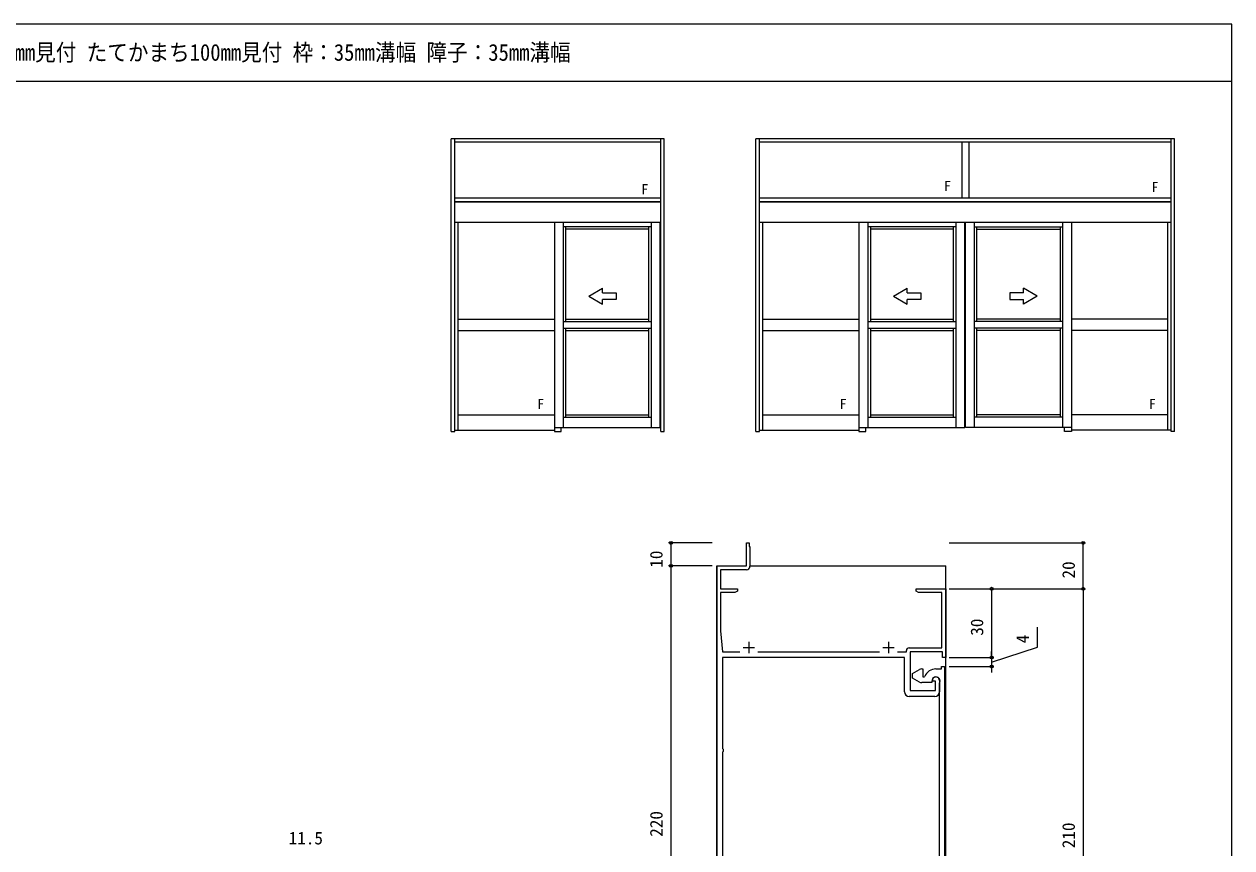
# Model space of a CAD drawing. Units: millimetres, scale not verified. Extents: x -437 to 438, y -681 to 679.
# Drawn here: x -89 to 438, y 284 to 644 of the extents above; entities that cross this region are included whole.
import ezdxf
from ezdxf.enums import TextEntityAlignment as Align

# ---------------------------------------------------------------- set-up
doc = ezdxf.new("R2010")
doc.units = ezdxf.units.MM
doc.header["$LTSCALE"] = 4
for name, color, linetype in [('0-1_USER1', 3, 'Continuous'), ('0-2_YKK_11', 7, 'Continuous'), ('0-3_YKK_12', 2, 'Continuous'), ('0-5_YKK_A1', 4, 'Continuous'), ('0-6_YKK_D', 6, 'Continuous'), ('0-7_YKK_ZWAK', 7, 'Continuous')]:
    doc.layers.add(name, color=color, linetype=linetype)
doc.styles.add('ＭＳ ゴシック', font='')
doc.styles.get('ＭＳ ゴシック').set_extended_font_data('MS Gothic')

msp = doc.modelspace()

# ---------------------------------------------------------------- linework, layer by layer
at = {"layer": '0-2_YKK_11'}
for p, q in [((224.901, 371.69), (229.901, 371.69)), ((227.401, 374.19), (227.401, 369.19)), ((231.289, 369.89), (284.512, 369.89)), ((285.901, 371.69), (290.901, 371.69)), ((288.401, 374.19), (288.401, 369.19)), ((310.601, 357.39), (310.601, 352.39)), ((308.601, 350.39), (297.401, 350.39))]:
    msp.add_line(p, q, dxfattribs=at)
for points in [[(215.701, 200.39), (217.201, 200.39), (217.201, 199.39), (215.701, 199.39), (215.701, 196.034), (214.701, 193.89), (214.701, 193.39), (215.701, 193.39), (215.701, 187.39), (213.401, 187.39), (213.401, 407.39), (226.401, 407.39), (226.401, 417.39), (227.601, 417.39), (227.601, 415.89), (227.901, 415.59), (227.901, 407.19)], [(226.401, 405.69), (215.101, 405.69), (215.101, 397.39), (222.401, 397.39), (222.401, 396.39), (221.361, 395.79), (215.101, 395.79), (215.101, 379.034), (215.901, 369.89), (223.512, 369.89)], [(297.401, 371.59), (311.701, 371.59), (311.701, 395.79), (301.44, 395.79), (300.401, 396.39), (300.401, 397.39), (313.401, 397.39), (313.401, 367.39), (311.901, 367.39), (311.901, 369.89), (297.901, 369.89), (297.901, 352.89), (308.901, 352.89), (308.901, 357.09), (307.901, 357.09), (307.601, 357.39)], [(292.289, 369.89), (296.201, 369.89), (296.201, 370.39)], [(295.401, 352.39), (295.401, 367.39), (215.901, 367.39), (215.901, 327.683), (216.163, 327.386), (216.163, 326.394), (215.901, 326.096), (215.901, 237.683), (216.163, 237.386), (216.163, 236.394), (215.901, 236.096), (215.901, 227.683), (216.163, 227.386), (216.163, 226.394), (215.901, 226.096), (215.901, 211.89), (223.547, 211.89)], [(301.901, 356.658), (298.901, 358.39), (298.901, 360.39), (301.901, 362.122)], [(302.901, 362.39), (303.401, 362.39), (303.401, 358.89), (303.909, 358.89), (304.187, 359.077)], [(309.101, 362.39), (311.601, 362.39), (311.601, 363.39), (312.901, 363.39)], [(312.901, 363.39), (312.901, 187.39)], [(307.301, 357.09), (307.301, 356.39), (302.901, 356.39)], [(310.701, 197.39), (310.701, 352.136), (310.661, 352.286), (310.656, 352.294), (310.646, 352.312), (310.641, 352.32), (310.601, 352.47), (310.601, 356.008), (310.644, 356.163)]]:
    msp.add_lwpolyline(points, dxfattribs=at)
for centre, radius, start, end in [((226.401, 407.19), 1.5, 270.00001, 359.99999), ((297.401, 370.39), 1.2, 90.00001, 179.99999), ((302.901, 360.39), 2, 89.99998, 120), ((309.101, 357.09), 5.3, 89.99999, 157.9757), ((309.101, 357.09), 1.8, 328.99728, 179.99999), ((309.101, 357.39), 1.5, 359.99999, 180.00001), ((302.901, 358.39), 2, 240, 270.00002), ((297.401, 352.39), 2, 180.00001, 269.99999), ((308.601, 352.39), 2, 270.00001, 359.99999)]:
    msp.add_arc(centre, radius, start, end, dxfattribs=at)
at = {"layer": '0-3_YKK_12'}
for p, q in [((213.401, 407.09), (213.401, 89.39)), ((227.901, 407.39), (313.401, 407.39)), ((313.401, 89.39), (313.401, 407.39))]:
    msp.add_line(p, q, dxfattribs=at)
at = {"layer": '0-5_YKK_A1'}
for p, q in [((97.5, 466.05), (97.5, 593.8)), ((190.5, 593.8), (97.5, 593.8)), ((99, 466.05), (99, 593.8)), ((189, 592.3), (99, 592.3)), ((189, 466.05), (189, 593.8)), ((190.5, 466.05), (190.5, 593.8)), ((230.5, 466.05), (230.5, 593.8)), ((413.3, 593.8), (230.5, 593.8)), ((232, 466.05), (232, 593.8)), ((411.8, 592.3), (232, 592.3)), ((320.4, 592.3), (320.4, 567.8)), ((323.4, 592.3), (323.4, 567.8)), ((411.8, 466.05), (411.8, 593.8)), ((413.3, 466.05), (413.3, 593.8)), ((189, 567.8), (99, 567.8)), ((189, 566.3), (99, 566.3)), ((189, 566.1), (99, 566.1)), ((411.8, 567.8), (232, 567.8)), ((411.8, 566.3), (232, 566.3)), ((411.8, 566.1), (232, 566.1)), ((189, 557.3), (99, 557.3)), ((100.5, 466.55), (100.5, 557.3)), ((142.5, 557.3), (142.5, 467.8)), ((146.4, 557.3), (146.4, 467.8)), ((184.85, 555.4), (146.4, 555.4)), ((147.5, 513.95), (147.5, 555.4)), ((183.75, 554.3), (147.5, 554.3)), ((183.75, 513.95), (183.75, 555.4)), ((184.85, 467.8), (184.85, 557.3)), ((188.75, 467.8), (188.75, 557.3)), ((411.8, 557.3), (232, 557.3)), ((233.5, 466.55), (233.5, 557.3)), ((275.5, 557.3), (275.5, 467.8)), ((279.4, 557.3), (279.4, 467.8)), ((317.875, 555.4), (279.4, 555.4)), ((280.5, 555.4), (280.5, 513.95)), ((316.775, 554.3), (280.5, 554.3)), ((316.775, 513.95), (316.775, 555.4)), ((317.875, 467.8), (317.875, 557.3)), ((321.775, 467.8), (321.775, 557.3)), ((322.025, 467.8), (322.025, 557.3)), ((325.925, 467.8), (325.925, 557.3)), ((325.925, 555.4), (364.4, 555.4)), ((327.025, 513.95), (327.025, 555.4)), ((327.025, 554.3), (363.3, 554.3)), ((363.3, 555.4), (363.3, 513.95)), ((364.4, 557.3), (364.4, 467.8)), ((368.3, 557.3), (368.3, 467.8)), ((410.3, 466.55), (410.3, 557.3)), ((157.5, 525.05), (163.5, 528.514)), ((163.5, 526.55), (163.5, 528.514)), ((290.55, 525.05), (296.55, 528.514)), ((296.55, 526.55), (296.55, 528.514)), ((353.3, 525.05), (347.3, 528.514)), ((347.3, 526.55), (347.3, 528.514)), ((157.5, 525.05), (163.5, 521.586)), ((163.5, 521.586), (163.5, 523.55)), ((290.55, 525.05), (296.55, 521.586)), ((296.55, 521.586), (296.55, 523.55)), ((353.3, 525.05), (347.3, 521.586)), ((347.3, 521.586), (347.3, 523.55)), ((100.5, 515.05), (142.5, 515.05)), ((146.4, 513.95), (184.85, 513.95)), ((147.5, 515.05), (183.75, 515.05)), ((233.5, 515.05), (275.5, 515.05)), ((279.4, 513.95), (317.85, 513.95)), ((280.5, 515.05), (316.75, 515.05)), ((364.4, 513.95), (325.95, 513.95)), ((363.3, 515.05), (327.05, 515.05)), ((410.3, 515.05), (368.3, 515.05)), ((100.5, 510.05), (142.5, 510.05)), ((146.4, 511.15), (184.85, 511.15)), ((147.5, 472.2), (147.5, 511.15)), ((147.5, 510.05), (183.75, 510.05)), ((183.75, 472.2), (183.75, 511.15)), ((233.5, 510.05), (275.5, 510.05)), ((279.4, 511.15), (317.85, 511.15)), ((280.5, 511.15), (280.5, 472.2)), ((280.5, 510.05), (316.75, 510.05)), ((316.775, 472.2), (316.775, 511.15)), ((364.4, 511.15), (325.95, 511.15)), ((327.025, 472.2), (327.025, 511.15)), ((363.3, 510.05), (327.05, 510.05)), ((363.3, 511.15), (363.3, 472.2)), ((410.3, 510.05), (368.3, 510.05)), ((100.5, 473.3), (142.5, 473.3)), ((146.4, 472.2), (184.85, 472.2)), ((147.5, 473.3), (183.75, 473.3)), ((233.5, 473.3), (275.5, 473.3)), ((279.4, 472.2), (317.875, 472.2)), ((280.5, 473.3), (316.775, 473.3)), ((364.4, 472.2), (325.925, 472.2)), ((363.3, 473.3), (327.025, 473.3)), ((410.3, 473.3), (368.3, 473.3)), ((97.5, 466.05), (99, 466.05)), ((99, 466.55), (142.5, 466.55)), ((142.5, 467.8), (188.75, 467.8)), ((189, 466.05), (190.5, 466.05)), ((230.5, 466.05), (232, 466.05)), ((232, 466.55), (275.5, 466.55)), ((275.5, 467.8), (321.775, 467.8)), ((368.3, 467.8), (322.025, 467.8)), ((411.8, 466.55), (368.3, 466.55)), ((413.3, 466.05), (411.8, 466.05))]:
    msp.add_line(p, q, dxfattribs=at)
for points in [[(163.5, 526.55), (169.5, 526.55), (169.5, 523.55), (163.5, 523.55)], [(296.55, 526.55), (302.55, 526.55), (302.55, 523.55), (296.55, 523.55)], [(347.3, 526.55), (341.3, 526.55), (341.3, 523.55), (347.3, 523.55)], [(142.5, 467.8), (142.5, 466.05), (145.5, 466.05), (145.5, 467.8)], [(275.5, 467.8), (275.5, 466.05), (278.5, 466.05), (278.5, 467.8)], [(368.3, 467.8), (368.3, 466.05), (365.3, 466.05), (365.3, 467.8)]]:
    msp.add_lwpolyline(points, dxfattribs=at)
at = {"layer": '0-6_YKK_D'}
for p, q in [((211.401, 417.39), (192.401, 417.39)), ((193.401, 417.39), (193.401, 407.39)), ((314.901, 417.39), (374.4, 417.39)), ((373.4, 397.39), (373.4, 417.39)), ((211.401, 407.39), (192.401, 407.39)), ((211.401, 407.39), (192.401, 407.39)), ((193.401, 407.39), (193.401, 187.39)), ((314.901, 397.39), (334.401, 397.39)), ((314.901, 397.39), (374.4, 397.39)), ((314.901, 397.39), (374.4, 397.39)), ((333.401, 397.39), (333.401, 367.39)), ((373.4, 397.39), (373.4, 187.39)), ((333.401, 367.39), (333.401, 369.94)), ((314.901, 367.39), (334.401, 367.39)), ((314.901, 367.39), (334.401, 367.39)), ((333.401, 367.39), (333.401, 363.39)), ((333.401, 367.39), (333.401, 363.39)), ((314.901, 363.39), (334.401, 363.39)), ((333.401, 363.39), (333.401, 360.84))]:
    msp.add_line(p, q, dxfattribs=at)
msp.add_lwpolyline([(333.401, 365.39), (353.401, 371.946), (353.401, 380.676)], dxfattribs=at)
for centre in [(193.401, 417.39), (373.4, 417.39), (193.401, 407.39), (193.401, 407.39), (333.401, 397.39), (373.4, 397.39), (373.4, 397.39), (333.401, 367.39), (333.401, 367.39), (333.401, 363.39)]:
    msp.add_circle(centre, 0.637, dxfattribs=at)
at = {"layer": '0-7_YKK_ZWAK'}
for p, q in [((438.3, 643.8), (-436.7, 643.8)), ((438.3, 618.8), (-436.7, 618.8))]:
    msp.add_line(p, q, dxfattribs=at)
msp.add_lwpolyline([(-436.7, -681.2), (438.3, -681.2), (438.3, 643.8)], dxfattribs=at)

# ---------------------------------------------------------------- texts
at = {"layer": '0-1_USER1', "style": 'ＭＳ ゴシック', "width": 0.9}
msp.add_text('自動ドア［一般スライド］ エンジン内蔵 たて骨60mm見付 たてかまち100mm見付 枠：35mm溝幅 障子：35mm溝幅', height=7.331, dxfattribs=at).set_placement((-300.103, 625.63), align=Align.BOTTOM_LEFT)
at = {"layer": '0-5_YKK_A1', "style": 'ＭＳ ゴシック'}
for p in [(312.655, 569.692), (403.244, 569.164), (180.52, 568.244), (135.064, 474.505), (267.115, 474.505), (402.113, 474.505)]:
    msp.add_text('F', height=4.399, dxfattribs=at).set_placement(p, align=Align.BOTTOM_LEFT)
at = {"layer": '0-6_YKK_D', "style": 'ＭＳ ゴシック'}
for s, p in [('10', (191.401, 406.552)), ('20', (371.4, 401.85)), ('30', (331.401, 376.85)), ('4', (351.401, 373.562)), ('220', (191.401, 289.123)), ('210', (371.4, 284.123))]:
    msp.add_text(s, height=5.499, rotation=90, dxfattribs=at).set_placement(p, align=Align.BOTTOM_LEFT)
msp.add_text('11.5', height=5.499, dxfattribs=at).set_placement((26.504, 284.138), align=Align.BOTTOM_LEFT)

doc.saveas('drawing.dxf')
